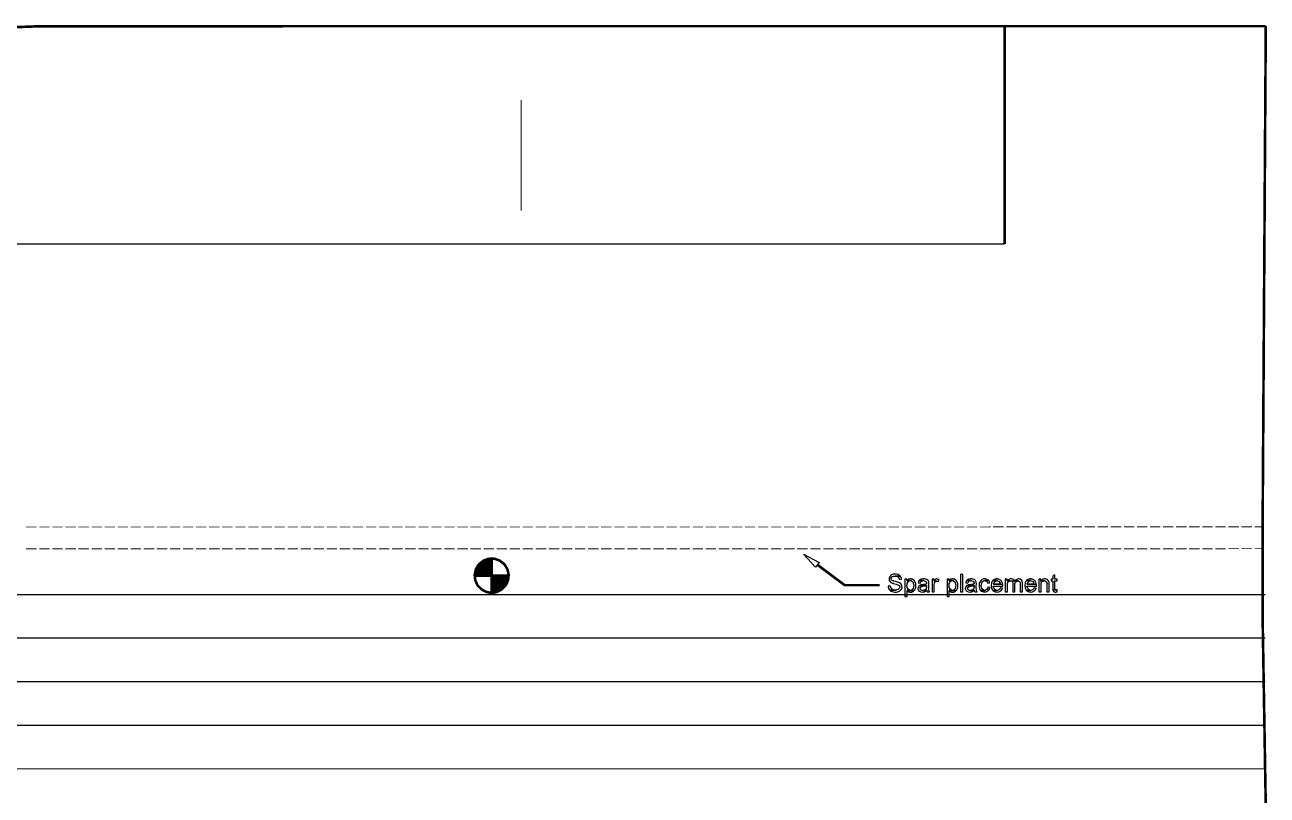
# Model space of a CAD drawing. Extents: x 1 to 22.3, y 1.3 to 32.
# Drawn here: x 10.63 to 21.86, y 25.01 to 31.98 of the extents above; entities that cross this region are included whole.
import ezdxf

# ---------------------------------------------------------------- set-up
doc = ezdxf.new("R2010")
doc.units = 0
doc.layers.get('0').update_dxf_attribs({"linetype": 'CONTINUOUS'})

msp = doc.modelspace()

# ---------------------------------------------------------------- linework, layer by layer
at = {"color": 0, "const_width": 0.02333}
for points in [[(1.70167, 31.6236), (10.7708, 31.9628), (21.8475, 31.9636)], [(19.4883, 31.9636), (19.4883, 29.9944)], [(21.8483, 24.8594), (21.8183, 26.6594), (21.8183, 27.3336), (21.8475, 31.9636)], [(14.6975, 27.0103), (14.8375, 27.1503)], [(14.7008, 27.0319), (14.8158, 27.1469)], [(14.7008, 26.9969), (14.8508, 27.1461)], [(14.7092, 27.0578), (14.79, 27.1386)], [(14.7192, 26.9969), (14.8508, 27.1286)], [(14.7367, 26.9969), (14.8508, 27.1111)], [(14.7542, 26.9969), (14.8508, 27.0936)], [(14.7717, 26.9969), (14.8508, 27.0761)], [(14.79, 26.9969), (14.8508, 27.0586)], [(15.005, 26.9969), (14.8508, 26.9969), (14.8508, 27.1511)], [(17.795, 27.0953), (18.0417, 26.9111), (18.3567, 26.9111)], [(14.6967, 26.9969), (14.8508, 26.9969), (14.8517, 26.8428)], [(14.8075, 26.9969), (14.8508, 27.0403)], [(14.825, 26.9969), (14.8508, 27.0228)], [(14.8425, 26.9969), (14.8508, 27.0053)], [(14.8508, 26.9878), (14.86, 26.9969)], [(14.8508, 26.9703), (14.8783, 26.9969)], [(14.8508, 26.9519), (14.8958, 26.9969)], [(14.8508, 26.9344), (14.9133, 26.9969)], [(14.8508, 26.9169), (14.9308, 26.9969)], [(14.8508, 26.8994), (14.9483, 26.9969)], [(14.8508, 26.8819), (14.9667, 26.9969)], [(14.8517, 26.8644), (14.9842, 26.9969)], [(14.8517, 26.8461), (15.0017, 26.9969)], [(14.8658, 26.8436), (15.005, 26.9819)], [(14.8867, 26.8469), (15.0008, 26.9611)], [(14.9142, 26.8561), (14.9917, 26.9344)]]:
    msp.add_lwpolyline(points, dxfattribs=at)
at = {"color": 253, "const_width": 0.0075}
for points in [[(15.1175, 31.2953), (15.1175, 30.2953)], [(10.6433, 27.4369), (10.7375, 27.4369)], [(10.7617, 27.4369), (10.8558, 27.4369)], [(10.8792, 27.4369), (10.9742, 27.4369)], [(10.9975, 27.4369), (11.0925, 27.4369)], [(11.1158, 27.4369), (11.21, 27.4369)], [(11.2342, 27.4369), (11.3283, 27.4369)], [(11.3517, 27.4369), (11.4467, 27.4369)], [(11.47, 27.4369), (11.565, 27.4369)], [(11.5883, 27.4369), (11.6825, 27.4369)], [(11.7067, 27.4369), (11.8008, 27.4369)], [(11.8242, 27.4369), (11.9192, 27.4369)], [(11.9425, 27.4369), (12.0367, 27.4369)], [(12.0608, 27.4369), (12.155, 27.4369)], [(12.1791, 27.4369), (12.2733, 27.4369)], [(12.2967, 27.4369), (12.3917, 27.4369)], [(12.415, 27.4369), (12.5092, 27.4369)], [(12.5333, 27.4369), (12.6275, 27.4369)], [(12.6508, 27.4369), (12.7458, 27.4369)], [(12.7692, 27.4369), (12.8642, 27.4369)], [(12.8875, 27.4369), (12.9817, 27.4369)], [(13.0059, 27.4369), (13.1, 27.4369)], [(13.1233, 27.4369), (13.2183, 27.4369)], [(13.2416, 27.4369), (13.3358, 27.4369)], [(13.36, 27.4369), (13.4542, 27.4369)], [(13.4783, 27.4369), (13.5725, 27.4369)], [(13.5958, 27.4369), (13.6908, 27.4369)], [(13.7142, 27.4369), (13.8083, 27.4369)], [(13.8325, 27.4369), (13.9267, 27.4369)], [(13.95, 27.4369), (14.045, 27.4369)], [(14.0683, 27.4369), (14.1633, 27.4369)], [(14.1867, 27.4369), (14.2808, 27.4369)], [(14.305, 27.4369), (14.3992, 27.4369)], [(14.4225, 27.4369), (14.5175, 27.4369)], [(14.5408, 27.4369), (14.6358, 27.4369)], [(14.6592, 27.4369), (14.7533, 27.4369)], [(14.7775, 27.4369), (14.8717, 27.4369)], [(14.895, 27.4369), (14.99, 27.4369)], [(15.0133, 27.4369), (15.1075, 27.4369)], [(15.1317, 27.4369), (15.2258, 27.4369)], [(15.25, 27.4369), (15.3442, 27.4369)], [(15.3675, 27.4369), (15.4625, 27.4369)], [(15.4858, 27.4369), (15.58, 27.4369)], [(15.6042, 27.4369), (15.6983, 27.4369)], [(15.7217, 27.4369), (15.8167, 27.4369)], [(15.84, 27.4369), (15.935, 27.4369)], [(15.9583, 27.4369), (16.0525, 27.4369)], [(16.0767, 27.4369), (16.1708, 27.4369)], [(16.1942, 27.4369), (16.2892, 27.4369)], [(16.3125, 27.4369), (16.4075, 27.4369)], [(16.4308, 27.4369), (16.525, 27.4369)], [(16.5492, 27.4369), (16.6433, 27.4369)], [(16.6667, 27.4369), (16.7617, 27.4369)], [(16.785, 27.4369), (16.8792, 27.4369)], [(16.9033, 27.4369), (16.9975, 27.4369)], [(17.0217, 27.4369), (17.1158, 27.4369)], [(17.1392, 27.4369), (17.2342, 27.4369)], [(17.2575, 27.4369), (17.3517, 27.4369)], [(17.3758, 27.4369), (17.47, 27.4369)], [(17.4933, 27.4369), (17.5883, 27.4369)], [(17.6117, 27.4369), (17.7067, 27.4369)], [(17.73, 27.4369), (17.8242, 27.4369)], [(17.8483, 27.4369), (17.9425, 27.4369)], [(17.9658, 27.4369), (18.0608, 27.4369)], [(18.0842, 27.4369), (18.1792, 27.4369)], [(18.2025, 27.4369), (18.2967, 27.4369)], [(18.3208, 27.4369), (18.415, 27.4369)], [(18.4383, 27.4369), (18.5333, 27.4369)], [(18.5567, 27.4369), (18.6508, 27.4369)], [(18.675, 27.4369), (18.7692, 27.4369)], [(18.7933, 27.4369), (18.8875, 27.4369)], [(18.9108, 27.4369), (19.0058, 27.4369)], [(19.0292, 27.4369), (19.1233, 27.4369)], [(19.1475, 27.4369), (19.2417, 27.4369)], [(19.265, 27.4369), (19.36, 27.4378)], [(19.3833, 27.4378), (19.4783, 27.4378)], [(19.5017, 27.4378), (19.5958, 27.4378)], [(19.62, 27.4378), (19.7142, 27.4378)], [(19.7375, 27.4378), (19.8325, 27.4378)], [(19.8558, 27.4378), (19.95, 27.4378)], [(19.9742, 27.4378), (20.0683, 27.4378)], [(20.0925, 27.4378), (20.1867, 27.4378)], [(20.21, 27.4378), (20.305, 27.4378)], [(20.3283, 27.4378), (20.4225, 27.4378)], [(20.4467, 27.4378), (20.5408, 27.4378)], [(20.565, 27.4378), (20.6592, 27.4378)], [(20.6825, 27.4378), (20.7775, 27.4378)], [(20.8008, 27.4378), (20.895, 27.4378)], [(20.9192, 27.4378), (21.0133, 27.4378)], [(21.0367, 27.4378), (21.1317, 27.4378)], [(21.155, 27.4378), (21.25, 27.4378)], [(21.2733, 27.4378), (21.3675, 27.4378)], [(21.3917, 27.4378), (21.4858, 27.4378)], [(21.5092, 27.4378), (21.6042, 27.4378)], [(21.6275, 27.4378), (21.7217, 27.4378)], [(21.7458, 27.4378), (21.8183, 27.4378)], [(10.7375, 27.2394), (10.6433, 27.2394)], [(10.8558, 27.2394), (10.7617, 27.2394)], [(10.9742, 27.2394), (10.8792, 27.2394)], [(11.0925, 27.2394), (10.9975, 27.2394)], [(11.21, 27.2403), (11.1158, 27.2394)], [(11.3283, 27.2403), (11.2342, 27.2403)], [(11.4467, 27.2403), (11.3517, 27.2403)], [(11.565, 27.2403), (11.47, 27.2403)], [(11.6825, 27.2403), (11.5883, 27.2403)], [(11.8008, 27.2403), (11.7067, 27.2403)], [(11.9192, 27.2403), (11.8242, 27.2403)], [(12.0367, 27.2403), (11.9425, 27.2403)], [(12.155, 27.2403), (12.0608, 27.2403)], [(12.2733, 27.2403), (12.1791, 27.2403)], [(12.3917, 27.2403), (12.2967, 27.2403)], [(12.5092, 27.2403), (12.415, 27.2403)], [(12.6275, 27.2403), (12.5333, 27.2403)], [(12.7458, 27.2403), (12.6508, 27.2403)], [(12.8642, 27.2403), (12.7692, 27.2403)], [(12.9817, 27.2403), (12.8875, 27.2403)], [(13.1, 27.2403), (13.0059, 27.2403)], [(13.2183, 27.2403), (13.1233, 27.2403)], [(13.3366, 27.2403), (13.2416, 27.2403)], [(13.4542, 27.2403), (13.36, 27.2403)], [(13.5725, 27.2403), (13.4783, 27.2403)], [(13.6908, 27.2403), (13.5958, 27.2403)], [(13.8083, 27.2403), (13.7142, 27.2403)], [(13.9267, 27.2403), (13.8325, 27.2403)], [(14.045, 27.2403), (13.9508, 27.2403)], [(14.1633, 27.2403), (14.0683, 27.2403)], [(14.2808, 27.2403), (14.1867, 27.2403)], [(14.3992, 27.2403), (14.305, 27.2403)], [(14.5175, 27.2403), (14.4225, 27.2403)], [(14.6358, 27.2403), (14.5408, 27.2403)], [(14.7533, 27.2403), (14.6592, 27.2403)], [(14.8717, 27.2403), (14.7775, 27.2403)], [(14.99, 27.2403), (14.895, 27.2403)], [(15.1075, 27.2403), (15.0133, 27.2403)], [(15.2258, 27.2403), (15.1317, 27.2403)], [(15.3442, 27.2403), (15.25, 27.2403)], [(15.4625, 27.2403), (15.3675, 27.2403)], [(15.58, 27.2403), (15.4858, 27.2403)], [(15.6983, 27.2403), (15.6042, 27.2403)], [(15.8167, 27.2403), (15.7217, 27.2403)], [(15.935, 27.2403), (15.84, 27.2403)], [(16.0525, 27.2403), (15.9583, 27.2403)], [(16.1708, 27.2403), (16.0767, 27.2403)], [(16.2892, 27.2403), (16.1942, 27.2403)], [(16.4075, 27.2403), (16.3125, 27.2403)], [(16.525, 27.2403), (16.4308, 27.2403)], [(16.6433, 27.2403), (16.5492, 27.2403)], [(16.7617, 27.2403), (16.6667, 27.2403)], [(16.8792, 27.2403), (16.785, 27.2403)], [(16.9975, 27.2403), (16.9033, 27.2403)], [(17.1158, 27.2403), (17.0217, 27.2403)], [(17.2342, 27.2403), (17.1392, 27.2403)], [(17.3517, 27.2403), (17.2575, 27.2403)], [(17.47, 27.2403), (17.3758, 27.2403)], [(17.5883, 27.2403), (17.4933, 27.2403)], [(17.7067, 27.2403), (17.6117, 27.2403)], [(17.8242, 27.2403), (17.73, 27.2403)], [(17.9425, 27.2403), (17.8483, 27.2403)], [(18.0608, 27.2403), (17.9658, 27.2403)], [(18.1792, 27.2403), (18.0842, 27.2403)], [(18.2967, 27.2403), (18.2025, 27.2403)], [(18.415, 27.2403), (18.3208, 27.2403)], [(18.5333, 27.2403), (18.4383, 27.2403)], [(18.6508, 27.2403), (18.5567, 27.2403)], [(18.7692, 27.2403), (18.675, 27.2403)], [(18.8875, 27.2403), (18.7933, 27.2403)], [(19.0058, 27.2403), (18.9108, 27.2403)], [(19.1233, 27.2403), (19.0292, 27.2403)], [(19.2417, 27.2403), (19.1475, 27.2403)], [(19.36, 27.2403), (19.265, 27.2403)], [(19.4783, 27.2403), (19.3833, 27.2403)], [(19.5958, 27.2403), (19.5017, 27.2403)], [(19.7142, 27.2403), (19.62, 27.2403)], [(19.8325, 27.2403), (19.7375, 27.2403)], [(19.9508, 27.2403), (19.8558, 27.2403)], [(20.0683, 27.2403), (19.9742, 27.2403)], [(20.1867, 27.2403), (20.0925, 27.2403)], [(20.305, 27.2403), (20.21, 27.2403)], [(20.4225, 27.2403), (20.3283, 27.2403)], [(20.5408, 27.2403), (20.4467, 27.2403)], [(20.6592, 27.2403), (20.565, 27.2403)], [(20.7775, 27.2403), (20.6825, 27.2403)], [(20.895, 27.2403), (20.8008, 27.2403)], [(21.0133, 27.2403), (20.9192, 27.2403)], [(21.1317, 27.2403), (21.0367, 27.2403)], [(21.25, 27.2403), (21.155, 27.2403)], [(21.3675, 27.2403), (21.2733, 27.2403)], [(21.4858, 27.2403), (21.3917, 27.2403)], [(21.6042, 27.2411), (21.5092, 27.2403)], [(21.7217, 27.2411), (21.6275, 27.2411)], [(21.8183, 27.2411), (21.7458, 27.2411)]]:
    msp.add_lwpolyline(points, dxfattribs=at)
at = {"color": 162, "const_width": 0.01167}
for points in [[(19.4883, 29.9944), (1.96669, 29.9936)], [(1.21918, 26.8261), (21.8425, 26.8261)], [(1.26752, 26.4328), (21.8425, 26.4328)], [(1.32498, 26.0386), (21.8425, 26.0386)], [(1.40082, 25.6453), (21.8425, 25.6453)], [(1.52582, 25.2511), (21.8425, 25.2511)]]:
    msp.add_lwpolyline(points, dxfattribs=at)
at = {"color": 0}
for points in [[(17.7792, 27.0744), (17.6692, 27.1903), (17.8108, 27.1169)], [(18.4967, 27.0111), (18.4883, 27.0111), (18.4807, 27.0108), (18.4582, 27.001), (18.4422, 26.9787), (18.4439, 26.9531), (18.46, 26.935), (18.4667, 26.9319), (18.47, 26.9303), (18.4742, 26.9294), (18.4783, 26.9278), (18.4829, 26.9262), (18.5067, 26.9207), (18.5293, 26.9124), (18.5333, 26.9094), (18.5358, 26.9069), (18.5367, 26.9061), (18.5385, 26.9031), (18.5401, 26.8918), (18.5351, 26.8799), (18.5242, 26.8715), (18.5136, 26.8681), (18.51, 26.8678), (18.5058, 26.8669), (18.4483, 26.8669), (18.4517, 26.8636), (18.455, 26.8611), (18.4588, 26.8583), (18.4715, 26.8525), (18.4907, 26.8485), (18.5106, 26.849), (18.5293, 26.8537), (18.545, 26.8628), (18.556, 26.876), (18.5601, 26.8932), (18.5578, 26.9094), (18.5558, 26.9144), (18.5533, 26.9178), (18.5533, 26.9186), (18.5508, 26.9211), (18.5486, 26.9244), (18.5379, 26.9318), (18.5194, 26.939), (18.4996, 26.9439), (18.4867, 26.9467), (18.4825, 26.9478), (18.4783, 26.9494), (18.475, 26.9511), (18.4714, 26.9525), (18.4624, 26.9617), (18.4619, 26.9753), (18.471, 26.9869), (18.4828, 26.9919), (18.4867, 26.9919), (18.4917, 26.9928), (18.545, 26.9928), (18.5417, 26.9961), (18.5382, 26.9989), (18.525, 27.0067), (18.5101, 27.0104), (18.5058, 27.0111), (18.5008, 27.0111)], [(18.545, 26.9928), (18.4975, 26.9928), (18.5017, 26.9928), (18.5058, 26.9928), (18.5231, 26.9865), (18.534, 26.9719), (18.535, 26.9678), (18.5358, 26.9628), (18.5558, 26.9644), (18.555, 26.9694), (18.5542, 26.9736), (18.5533, 26.9778), (18.5517, 26.9819), (18.55, 26.9853), (18.5475, 26.9894)], [(18.605, 26.9653), (18.5867, 26.9653), (18.5867, 26.8078), (18.6067, 26.8078), (18.6067, 26.8628), (18.67, 26.8628), (18.635, 26.8644), (18.6317, 26.8644), (18.6282, 26.8649), (18.6142, 26.8743), (18.6064, 26.8894), (18.6058, 26.8928), (18.605, 26.8969), (18.605, 26.9019), (18.6046, 26.9056), (18.6061, 26.9249), (18.6146, 26.9419), (18.6175, 26.9444), (18.6208, 26.9478), (18.6242, 26.9494), (18.605, 26.9503)], [(18.6075, 26.9544), (18.605, 26.9503), (18.6242, 26.9494), (18.6283, 26.9511), (18.6317, 26.9519), (18.6358, 26.9528)], [(18.6375, 26.9678), (18.635, 26.9678), (18.6329, 26.9674), (18.6217, 26.9649), (18.6121, 26.959), (18.6108, 26.9569), (18.6075, 26.9544), (18.6358, 26.9528), (18.6415, 26.9529), (18.6585, 26.9399), (18.6667, 26.9106), (18.6603, 26.8803), (18.6449, 26.8651), (18.6392, 26.8644), (18.635, 26.8644), (18.67, 26.8628), (18.675, 26.8681), (18.6839, 26.8897), (18.685, 26.9225), (18.6729, 26.9515), (18.6536, 26.9658), (18.6467, 26.9669), (18.6425, 26.9678)], [(18.715, 26.9519), (18.7125, 26.9494), (18.7108, 26.9453), (18.7092, 26.9419), (18.7075, 26.9369), (18.7067, 26.9328), (18.725, 26.9303), (18.7258, 26.9336), (18.7269, 26.9364), (18.7349, 26.9468), (18.7468, 26.9518), (18.75, 26.9519), (18.755, 26.9519)], [(18.7575, 26.9678), (18.7525, 26.9678), (18.7489, 26.9675), (18.734, 26.9646), (18.7206, 26.9576), (18.7175, 26.9553), (18.715, 26.9519), (18.755, 26.9519), (18.7592, 26.9517), (18.775, 26.9471), (18.7825, 26.9333), (18.7825, 26.9286), (18.7825, 26.9236), (18.7792, 26.9228), (18.7749, 26.9215), (18.7285, 26.9133), (18.7242, 26.9119), (18.7208, 26.9094), (18.7825, 26.9086), (18.7825, 26.9011), (18.7825, 26.8969), (18.7787, 26.881), (18.7672, 26.869), (18.7633, 26.8669), (18.76, 26.8653), (18.7842, 26.8653), (18.7842, 26.8636), (18.785, 26.8586), (18.7858, 26.8544), (18.7875, 26.8511), (18.8083, 26.8511), (18.8075, 26.8528), (18.8057, 26.8567), (18.8028, 26.8693), (18.8015, 26.8876), (18.8021, 26.9065), (18.8025, 26.9246), (18.8011, 26.941), (18.796, 26.9543), (18.7854, 26.9633), (18.7721, 26.9668), (18.7675, 26.9669), (18.7625, 26.9678)], [(18.8492, 26.9653), (18.8317, 26.9653), (18.8317, 26.8511), (18.8508, 26.8511), (18.8508, 26.9111), (18.8513, 26.9143), (18.854, 26.9328), (18.8643, 26.9463), (18.8683, 26.9469), (18.8733, 26.9478), (18.8492, 26.9478)], [(18.8742, 26.9678), (18.8733, 26.9678), (18.8706, 26.9676), (18.8607, 26.9631), (18.8532, 26.9549), (18.8517, 26.9528), (18.8492, 26.9478), (18.875, 26.9478), (18.8792, 26.9469), (18.8833, 26.9453), (18.8875, 26.9436), (18.8942, 26.9619), (18.8817, 26.9669), (18.8775, 26.9678)], [(18.985, 26.9653), (18.9667, 26.9653), (18.9667, 26.8078), (18.9867, 26.8078), (18.9867, 26.8628), (19.05, 26.8628), (19.015, 26.8644), (19.0117, 26.8644), (19.0082, 26.8649), (18.9942, 26.8743), (18.9864, 26.8894), (18.9858, 26.8928), (18.985, 26.8969), (18.985, 26.9019), (18.9846, 26.9056), (18.9861, 26.9249), (18.9946, 26.9419), (18.9975, 26.9444), (19.0008, 26.9478), (19.0042, 26.9494), (18.985, 26.9503)], [(18.9875, 26.9544), (18.985, 26.9503), (19.0042, 26.9494), (19.0083, 26.9511), (19.0117, 26.9519), (19.0158, 26.9528)], [(19.0175, 26.9678), (19.015, 26.9678), (19.0129, 26.9674), (19.0017, 26.9649), (18.9921, 26.959), (18.9908, 26.9569), (18.9875, 26.9544), (19.0158, 26.9528), (19.0215, 26.9529), (19.0385, 26.9399), (19.0467, 26.9106), (19.0403, 26.8803), (19.0249, 26.8651), (19.0192, 26.8644), (19.015, 26.8644), (19.05, 26.8628), (19.055, 26.8681), (19.0639, 26.8897), (19.065, 26.9225), (19.0529, 26.9515), (19.0338, 26.9658), (19.0267, 26.9669), (19.0225, 26.9678)], [(19.0892, 26.8511), (19.1083, 26.8511), (19.1083, 27.0086), (19.0892, 27.0086), (19.0892, 26.8511)], [(19.1442, 26.9519), (19.1417, 26.9494), (19.14, 26.9453), (19.1383, 26.9419), (19.1367, 26.9369), (19.1358, 26.9328), (19.1542, 26.9303), (19.155, 26.9336), (19.1563, 26.9364), (19.1642, 26.9468), (19.176, 26.9518), (19.1792, 26.9519), (19.1842, 26.9519)], [(19.1867, 26.9678), (19.1817, 26.9678), (19.1781, 26.9675), (19.1632, 26.9646), (19.1496, 26.9576), (19.1467, 26.9553), (19.1442, 26.9519), (19.1842, 26.9519), (19.1885, 26.9517), (19.2042, 26.9471), (19.2115, 26.9333), (19.2117, 26.9286), (19.2117, 26.9236), (19.2083, 26.9228), (19.2039, 26.9215), (19.1576, 26.9133), (19.1533, 26.9119), (19.15, 26.9094), (19.2117, 26.9086), (19.2117, 26.9011), (19.2117, 26.8969), (19.2079, 26.881), (19.1964, 26.869), (19.1925, 26.8669), (19.1892, 26.8653), (19.2133, 26.8653), (19.2133, 26.8636), (19.2142, 26.8586), (19.215, 26.8544), (19.2167, 26.8511), (19.2375, 26.8511), (19.2367, 26.8528), (19.2349, 26.8567), (19.2319, 26.8693), (19.2307, 26.8876), (19.2311, 26.9065), (19.2317, 26.9247), (19.2303, 26.941), (19.2251, 26.9543), (19.2146, 26.9633), (19.2011, 26.9668), (19.1967, 26.9669), (19.1917, 26.9678)], [(19.3075, 26.9678), (19.305, 26.9678), (19.2974, 26.9678), (19.2742, 26.9568), (19.2579, 26.9303), (19.2557, 26.8972), (19.2624, 26.8735), (19.2667, 26.8669), (19.2692, 26.8636), (19.3067, 26.8644), (19.3058, 26.8644), (19.3, 26.8643), (19.2821, 26.8782), (19.2747, 26.9093), (19.2835, 26.94), (19.3025, 26.9525), (19.3083, 26.9519), (19.3433, 26.9528), (19.3408, 26.9553), (19.339, 26.9571), (19.3193, 26.9665), (19.3167, 26.9669), (19.3117, 26.9678)], [(19.3433, 26.9528), (19.3083, 26.9519), (19.3092, 26.9519), (19.3119, 26.9517), (19.3239, 26.9467), (19.3318, 26.9364), (19.3325, 26.9336), (19.3342, 26.9286), (19.3525, 26.9319), (19.3525, 26.9328), (19.3517, 26.9378), (19.35, 26.9419), (19.3483, 26.9461), (19.3458, 26.9494)], [(19.3792, 26.9519), (19.3792, 26.9511), (19.3757, 26.9474), (19.3686, 26.9326), (19.3647, 26.9094), (19.3674, 26.8861), (19.3735, 26.871), (19.3767, 26.8669), (19.3792, 26.8636), (19.4192, 26.8644), (19.4183, 26.8644), (19.4136, 26.8643), (19.3951, 26.8747), (19.3854, 26.8942), (19.385, 26.8986), (19.385, 26.9036), (19.47, 26.9036), (19.47, 26.9136), (19.4692, 26.9186), (19.3858, 26.9194), (19.3858, 26.9203), (19.3864, 26.9244), (19.3943, 26.9414), (19.4099, 26.9513), (19.4142, 26.9519), (19.4183, 26.9519)], [(19.4183, 26.9678), (19.4175, 26.9678), (19.4088, 26.9678), (19.3849, 26.9574), (19.3825, 26.9553), (19.3792, 26.9519), (19.4183, 26.9519), (19.4231, 26.9517), (19.4393, 26.9442), (19.4482, 26.9289), (19.4492, 26.9244), (19.4492, 26.9194), (19.3858, 26.9194), (19.4692, 26.9186), (19.4692, 26.9228), (19.4685, 26.9282), (19.4553, 26.9521), (19.4324, 26.9662), (19.4267, 26.9669), (19.4225, 26.9678)], [(19.51, 26.9653), (19.4925, 26.9653), (19.4925, 26.8511), (19.5125, 26.8511), (19.5125, 26.9103), (19.5124, 26.9136), (19.514, 26.9306), (19.5221, 26.945), (19.525, 26.9469), (19.5283, 26.9478), (19.51, 26.9494)], [(19.5125, 26.9528), (19.51, 26.9494), (19.5283, 26.9478), (19.5317, 26.9494), (19.5358, 26.9503), (19.5408, 26.9511)], [(19.545, 26.9678), (19.5408, 26.9678), (19.5385, 26.9675), (19.5176, 26.9579), (19.5158, 26.9561), (19.5125, 26.9528), (19.5408, 26.9511), (19.5458, 26.9503), (19.55, 26.9494), (19.5533, 26.9469), (19.5767, 26.9478), (19.5767, 26.9494), (19.5751, 26.9522), (19.5678, 26.9612), (19.5572, 26.9662), (19.5542, 26.9669), (19.5492, 26.9678)], [(19.58, 26.9519), (19.5767, 26.9478), (19.5533, 26.9469), (19.5558, 26.9444), (19.5571, 26.9432), (19.5606, 26.9268), (19.5608, 26.9253), (19.5608, 26.8511), (19.58, 26.8511), (19.58, 26.9178), (19.5799, 26.9219), (19.585, 26.9394), (19.5992, 26.9501), (19.6033, 26.9511), (19.6075, 26.9511)], [(19.6125, 26.9678), (19.6117, 26.9678), (19.6089, 26.9681), (19.5846, 26.9569), (19.5825, 26.9553), (19.58, 26.9519), (19.6075, 26.9511), (19.6118, 26.9508), (19.6249, 26.9425), (19.6286, 26.9267), (19.6283, 26.9228), (19.6283, 26.8511), (19.6475, 26.8511), (19.6475, 26.9294), (19.6478, 26.9335), (19.6419, 26.9536), (19.6262, 26.9665), (19.6217, 26.9669), (19.6167, 26.9678)], [(19.6833, 26.9519), (19.6833, 26.9511), (19.6799, 26.9474), (19.6728, 26.9326), (19.6689, 26.9094), (19.6715, 26.8861), (19.6776, 26.871), (19.6808, 26.8669), (19.6833, 26.8636), (19.7233, 26.8644), (19.7225, 26.8644), (19.7178, 26.8643), (19.6993, 26.8747), (19.6896, 26.8942), (19.6892, 26.8986), (19.6892, 26.9036), (19.7742, 26.9036), (19.7742, 26.9136), (19.7733, 26.9186), (19.69, 26.9194), (19.69, 26.9203), (19.6906, 26.9244), (19.6985, 26.9414), (19.714, 26.9513), (19.7183, 26.9519), (19.7225, 26.9519)], [(19.7225, 26.9678), (19.7217, 26.9678), (19.7129, 26.9678), (19.6892, 26.9574), (19.6867, 26.9553), (19.6833, 26.9519), (19.7225, 26.9519), (19.7272, 26.9517), (19.7435, 26.9442), (19.7524, 26.9289), (19.7533, 26.9244), (19.7533, 26.9194), (19.69, 26.9194), (19.7733, 26.9186), (19.7733, 26.9228), (19.7726, 26.9282), (19.7594, 26.9521), (19.7365, 26.9662), (19.7308, 26.9669), (19.7267, 26.9678)], [(19.8142, 26.9653), (19.7967, 26.9653), (19.7967, 26.8511), (19.8167, 26.8511), (19.8167, 26.9136), (19.8165, 26.9167), (19.8189, 26.9324), (19.8272, 26.9453), (19.83, 26.9469), (19.8342, 26.9486), (19.8142, 26.9486)], [(19.8167, 26.9528), (19.8142, 26.9486), (19.8342, 26.9486), (19.8383, 26.9503), (19.8425, 26.9511), (19.8467, 26.9511)], [(19.8508, 26.9678), (19.845, 26.9678), (19.8367, 26.9661), (19.8333, 26.9644), (19.8292, 26.9628), (19.8258, 26.9611), (19.8225, 26.9586), (19.82, 26.9553), (19.8167, 26.9528), (19.8467, 26.9511), (19.8517, 26.9508), (19.8663, 26.9419), (19.8703, 26.9247), (19.87, 26.9203), (19.87, 26.8511), (19.89, 26.8511), (19.89, 26.9211), (19.89, 26.9253), (19.889, 26.9375), (19.8847, 26.9514), (19.8753, 26.9615), (19.8633, 26.9664), (19.8592, 26.9669), (19.855, 26.9678)], [(19.9417, 27.0053), (19.9225, 26.9936), (19.9225, 26.9653), (19.9083, 26.9653), (19.9083, 26.9503), (19.9225, 26.9503), (19.9225, 26.8719), (19.9233, 26.8678), (19.9525, 26.8678), (19.9492, 26.8678), (19.9458, 26.8694), (19.945, 26.8694), (19.9425, 26.8728), (19.9425, 26.8736), (19.9417, 26.8778), (19.9417, 26.9503), (19.9608, 26.9503), (19.9608, 26.9653), (19.9417, 26.9653)], [(18.4542, 26.9036), (18.435, 26.9019), (18.435, 26.8978), (18.4356, 26.8942), (18.439, 26.8812), (18.4463, 26.8699), (18.4483, 26.8669), (18.5008, 26.8669), (18.4975, 26.8669), (18.4935, 26.8674), (18.4722, 26.8743), (18.4575, 26.8897), (18.4567, 26.8944), (18.455, 26.8986)], [(18.67, 26.8628), (18.6067, 26.8628), (18.6083, 26.8603), (18.615, 26.8553), (18.6192, 26.8528), (18.6192, 26.8519), (18.6233, 26.8503), (18.6267, 26.8493), (18.6444, 26.8492), (18.6608, 26.8556), (18.6633, 26.8578), (18.6667, 26.8603)], [(18.7208, 26.9094), (18.7167, 26.9078), (18.7133, 26.9043), (18.7054, 26.8918), (18.7028, 26.8774), (18.7069, 26.8651), (18.7165, 26.8558), (18.7299, 26.85), (18.7454, 26.8483), (18.7615, 26.8513), (18.7733, 26.8568), (18.7767, 26.8594), (18.78, 26.8619), (18.7467, 26.8636), (18.745, 26.8636), (18.74, 26.8644), (18.7358, 26.8653), (18.7325, 26.8669), (18.7292, 26.8686), (18.7283, 26.8703), (18.7258, 26.8736), (18.7242, 26.8778), (18.7233, 26.8819), (18.7233, 26.8828), (18.7242, 26.8869), (18.7267, 26.8911), (18.7267, 26.8919), (18.73, 26.8953), (18.7335, 26.8972), (18.7515, 26.9013), (18.7714, 26.9046), (18.7758, 26.9061), (18.7792, 26.9069), (18.7825, 26.9086)], [(18.76, 26.8653), (18.7558, 26.8644), (18.7508, 26.8636), (18.7467, 26.8636), (18.78, 26.8619), (18.7842, 26.8653)], [(19.05, 26.8628), (18.9867, 26.8628), (18.9883, 26.8603), (18.995, 26.8553), (18.9992, 26.8528), (18.9992, 26.8519), (19.0033, 26.8503), (19.0067, 26.8493), (19.0244, 26.8492), (19.0408, 26.8556), (19.0433, 26.8578), (19.0467, 26.8603)], [(19.15, 26.9094), (19.1458, 26.9078), (19.1425, 26.9043), (19.1346, 26.8918), (19.1319, 26.8774), (19.1361, 26.8651), (19.1457, 26.8558), (19.159, 26.85), (19.1746, 26.8483), (19.1907, 26.8513), (19.2025, 26.8568), (19.2058, 26.8594), (19.2092, 26.8619), (19.1758, 26.8636), (19.1742, 26.8636), (19.1692, 26.8644), (19.165, 26.8653), (19.1617, 26.8669), (19.1583, 26.8686), (19.1575, 26.8703), (19.155, 26.8736), (19.1533, 26.8778), (19.1525, 26.8819), (19.1525, 26.8828), (19.1533, 26.8869), (19.1558, 26.8911), (19.1558, 26.8919), (19.1592, 26.8953), (19.1626, 26.8972), (19.1807, 26.9013), (19.2006, 26.9046), (19.205, 26.9061), (19.2083, 26.9069), (19.2117, 26.9086)], [(19.1892, 26.8653), (19.185, 26.8644), (19.18, 26.8636), (19.1758, 26.8636), (19.2092, 26.8619), (19.2133, 26.8653)], [(19.3358, 26.8928), (19.335, 26.8903), (19.3347, 26.8868), (19.3258, 26.8715), (19.3104, 26.864), (19.3067, 26.8644), (19.2692, 26.8636), (19.2717, 26.8611), (19.2765, 26.8571), (19.2953, 26.8499), (19.3206, 26.8503), (19.3418, 26.8624), (19.3524, 26.88), (19.3533, 26.8861), (19.355, 26.8903)], [(19.4492, 26.8878), (19.4475, 26.8828), (19.446, 26.8801), (19.436, 26.8692), (19.4225, 26.8642), (19.4192, 26.8644), (19.3792, 26.8636), (19.38, 26.8628), (19.3846, 26.8585), (19.4029, 26.8504), (19.4294, 26.8492), (19.4532, 26.8593), (19.466, 26.8751), (19.4675, 26.8811), (19.4692, 26.8853)], [(19.7533, 26.8878), (19.7517, 26.8828), (19.7503, 26.8801), (19.7401, 26.8692), (19.7267, 26.8642), (19.7233, 26.8644), (19.6833, 26.8636), (19.6842, 26.8628), (19.6887, 26.8585), (19.7071, 26.8504), (19.7336, 26.8492), (19.7574, 26.8593), (19.7701, 26.8751), (19.7717, 26.8811), (19.7733, 26.8853)], [(19.9608, 26.8686), (19.9558, 26.8678), (19.9233, 26.8678), (19.9242, 26.8644), (19.9242, 26.8619), (19.9267, 26.8586), (19.9292, 26.8553), (19.9325, 26.8528), (19.9358, 26.8519), (19.9392, 26.8503), (19.9442, 26.8494), (19.9508, 26.8494), (19.955, 26.8503), (19.9592, 26.8503), (19.9633, 26.8511)]]:
    msp.add_lwpolyline(points, close=True, dxfattribs=at)
at = {"color": 0, "const_width": 0.02333}
msp.add_lwpolyline([(14.8508, 26.8428), (14.8683, 26.8436), (14.885, 26.8469), (14.8993, 26.8504), (14.9397, 26.8708), (14.9776, 26.9085), (14.9992, 26.9549), (15.0044, 27.0053), (14.9936, 27.0549), (14.9672, 27.0987), (14.9254, 27.1322), (14.8829, 27.1483), (14.8683, 27.1503), (14.8508, 27.1511), (14.8333, 27.1503), (14.8187, 27.1483), (14.7764, 27.1322), (14.7344, 27.0987), (14.7081, 27.0549), (14.6974, 27.0053), (14.7026, 26.9549), (14.724, 26.9085), (14.7619, 26.8708), (14.8024, 26.8504), (14.8167, 26.8469), (14.8333, 26.8436), (14.8508, 26.8428)], close=True, dxfattribs=at)

doc.saveas('drawing.dxf')
